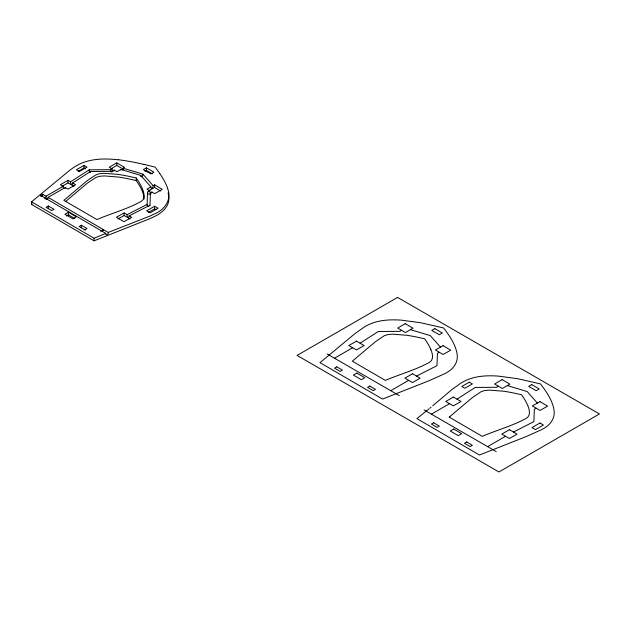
<?xml version="1.0" encoding="UTF-8"?>
<svg xmlns="http://www.w3.org/2000/svg" width="631" height="631" viewBox="0 0 631 631"><rect width="100%" height="100%" fill="white"/><g stroke="black" fill="none" stroke-linecap="round" stroke-linejoin="round"><path stroke-width="0.95" d="M148.632 206.597A1.601 1.183 38.7 0 1 147.126 204.452L147.536 192.1L149.815 190.807A1.585 0.907 60.4 0 0 149.989 192.274A1.585 0.907 60.4 0 0 151.117 193.346M144.065 199.12L143.773 195.673L142.432 191.445A116.27 67.131 0 0 0 139.041 184.859L136.264 180.561L136.264 177.974L128.842 176.325A116.27 67.131 0 0 0 117.469 174.306L103.571 173.328L99.091 173.801L95.581 175.024L86.897 180.9L63.873 200.35L96.906 219.58C111.561 213.207 127.336 209.176 141.297 201.305C145.603 198.67 144.057 192.621 142.432 188.85A116.27 67.131 0 0 0 139.041 182.272L136.264 177.974M103.011 230.118L102.608 231.049A1.577 0.805 -58 0 1 102.372 231.325M102.672 230.946L102.979 230.236A1.585 0.931 -59.4 0 0 102.987 229.384L48.098 197.385L65.238 187.486L68.022 189.095L75.649 184.694L72.66 182.966A1.585 0.915 60 0 1 71.626 184.189A1.585 0.915 60 0 1 70.601 181.783L68.022 180.292L60.395 184.694L63.179 186.303A1.585 0.915 60 0 0 64.015 188.574M432.716 405.82L451.867 389.579L461.245 382.899A55.441 32.007 0 0 1 462.673 382.078C471.515 377.062 481.879 375.619 491.904 375.816A66.287 38.27 0 0 1 498.348 376.108L517.751 378.71L540.515 383.932C546.044 391.188 551.518 398.958 553.647 407.981A69.229 39.966 0 0 1 554.121 411.16C554.988 418.164 550.429 424.529 544.6 427.944A50.646 29.239 0 0 1 542.171 429.411L526.144 436.605M65.829 201.328L87.283 183.187L95.888 177.469L99.359 176.333L104.194 175.907L118.399 177.043A118.888 68.637 0 0 1 128.842 178.92L136.264 180.561M431.068 407.192L429.829 408.225M449.753 416.705L472.248 397.68L481.09 391.725L484.576 390.55L489.222 390.1L503.751 391.236A118.888 68.637 0 0 1 514.186 393.113L521.616 394.754L524.408 399.052A116.27 67.131 0 0 1 527.8 405.63C529.519 409.551 530.939 415.861 526.254 418.353C512.325 425.957 496.794 430.097 482.258 436.36L449.225 417.138M449.722 416.728L449.327 417.052M428.993 408.912L416.902 418.605L479.45 455.014L525.536 436.841M168.666 195.933C170.465 205.556 162.341 213.057 154.311 216.559A95.194 54.96 0 0 1 149.058 219.012L94.098 240.821L31.55 204.412L31.55 201.825L69.765 170.267A95.194 54.96 0 0 1 74.048 167.254C86.952 158.484 103.358 158.097 118.32 159.809M31.55 204.412L32.205 203.9M70.601 181.783L89.2 169.826L110.662 169.676L112.081 168.856A1.585 0.915 60 0 0 113.209 171.316M72.66 182.966L90.509 171.498L111.884 171.348L114.14 170.047L116.98 171.687L120.892 169.423L140.76 175.402L150.935 186.918A1.609 0.939 -59.6 0 0 152.024 188.085A1.609 0.939 -59.6 0 0 153.096 185.695L154.595 184.836L162.27 189.339L154.666 193.662L151.85 192.005L150.423 192.818L149.981 205.209L129.134 215.849A1.585 0.907 60.4 0 1 128.109 217.064A1.585 0.907 60.4 0 1 127.091 214.65L124.126 212.915L116.435 217.277L123.999 221.718L131.69 217.348L129.134 215.849M360.08 343.209L378.308 331.504L399.723 331.346L401.561 330.289M456.978 399.155L475.206 387.442L496.621 387.292L498.458 386.235M40.558 196.217A1.585 0.915 -60 0 1 40.636 195.444L42.687 194.253L46.047 196.194L63.179 186.303M62.09 186.303L68.022 182.88L73.953 186.303M122.595 170.007A1.609 0.931 -60 0 0 123.029 168.201L124.52 167.333L116.782 162.861L109.242 167.215L112.081 168.856M110.914 168.84L116.782 165.456L123.747 169.471M48.319 206.006L46.071 207.299L51.734 210.565L53.982 209.271L48.319 206.006L48.319 208.593M68.393 212.253L64.914 214.256L72.88 218.854L76.359 216.851L68.393 212.253L68.393 214.84L74.766 218.515M146.4 167.838L143.371 169.589L150.88 173.927L153.909 172.176L146.4 167.838L146.4 170.433L152.245 173.809M66.31 216.047L68.393 214.84M144.885 171.309L146.4 170.433M154.603 206.227L146.637 210.825L150.115 212.836L158.081 208.238L154.603 206.227L154.603 208.822L148.23 212.497M334.493 358.219L352.658 347.728M390.739 390.692L408.667 380.335M431.391 414.165L449.556 403.674M487.637 446.63L505.573 436.281M84.018 165.393L76.446 169.692L79.451 171.458L87.023 167.152L84.018 165.393L84.018 167.98L85.524 168.863M78.126 171.324L84.018 167.98M84.735 229.802L86.991 228.517L81.375 225.22L79.12 226.505L85.39 230.165M150.935 186.918L146.991 189.158L149.815 190.807M148.687 190.791L154.595 187.431L160.739 191.035M118.147 218.902L124.126 215.502L130.01 218.957M439.279 352.248L437.433 353.297L436.991 365.664L416.563 376.092M536.184 408.194L534.331 409.243L533.889 421.603L513.46 432.03M127.091 214.65L147.102 204.436M31.55 201.825L94.098 238.234L105.803 233.407L40.636 195.444M103.011 229.471L108.216 232.429L149.058 216.425A95.194 54.96 0 0 0 154.319 213.98C164.383 210.21 172.295 199.262 167.57 188.48M428.938 380.777L445.273 373.465A50.646 29.239 0 0 0 447.702 371.998C453.523 368.583 458.098 362.218 457.223 355.214A69.229 39.966 0 0 0 456.741 352.035C454.62 343.012 449.138 335.25 443.617 327.986L420.853 322.772L401.45 320.162A66.287 38.27 0 0 0 395.006 319.87C384.981 319.68 374.617 321.116 365.775 326.132A55.441 32.007 0 0 0 364.339 326.961L354.764 333.799L320.004 362.659L382.552 399.068L428.331 381.021M46.315 199.183L47.988 198.544L48.098 197.385M144.026 164.375L155.163 167.152L159.88 173.604M123.045 168.185L142.921 174.156L153.112 185.68M410.418 329.642L430.287 335.613L440.477 347.137M507.316 385.588L527.193 391.559L537.375 403.083M154.603 208.822L155.991 209.626M327.197 353.999L399.281 395.621M424.095 409.945L496.179 451.567M430.886 349.692C432.582 353.557 434.049 359.773 429.49 362.32C415.545 370.011 399.944 374.136 385.352 380.414L352.327 361.192L375.35 341.742L384.184 335.787L387.679 334.611L392.324 334.162L406.853 335.29A118.888 68.637 0 0 1 417.288 337.167L424.718 338.808L427.51 343.106A116.27 67.131 0 0 1 430.902 349.684M168.106 192.944L168.587 195.35M154.595 184.836L154.595 187.431M124.126 212.915L124.126 215.502M116.782 162.861L116.782 165.456M94.098 238.234L94.098 240.821M81.375 225.22L81.375 227.807M68.022 180.292L68.022 182.88M46.047 196.194L46.047 199.112M108.216 232.429A1.57 1.049 -50.3 0 1 108.232 233.431A1.585 1.057 -50.3 0 1 106.544 234.811A1.585 1.057 -50.3 0 1 105.827 233.423M159.738 173.635A144.933 83.678 0 0 1 167.736 188.456M118.36 159.722A144.933 83.678 0 0 1 143.963 164.454M114.14 170.047A1.585 0.915 60 0 1 114.219 170.82M120.852 170.165A1.609 0.931 -60 0 1 120.907 169.423M111.048 171.861A1.601 0.505 76.3 0 1 110.701 169.763M111.876 171.34A1.601 0.505 76.3 0 1 111.9 172.105M65.238 187.486A1.585 0.915 60 0 1 65.293 188.361M42.687 194.253A1.585 0.915 -60 0 1 41.851 196.533M102.608 231.049A1.585 0.931 -59.4 0 1 101.914 231.711M100.786 231.261A1.585 0.931 -59.4 0 1 100.873 230.481M44.943 198.797A1.585 0.923 -59.8 0 1 45.014 197.968M151.85 192.005A1.585 0.907 60.4 0 1 151.929 192.778M89.894 172.476A1.601 0.536 75.3 0 1 89.247 169.928M90.501 171.49A1.601 0.536 75.3 0 1 90.517 172.247M142.874 174.203A1.593 0.923 -59.8 0 1 142.456 175.986A1.593 0.923 -59.8 0 1 141.06 176.664M140.713 176.167A1.593 0.923 -59.8 0 1 140.768 175.394M149.87 205.217A1.601 1.183 38.7 0 1 149.91 205.943M150.328 192.826A1.601 1.199 36.7 0 1 148.924 194.214A1.601 1.199 36.7 0 1 147.559 192.116M397.577 297.406L297.091 355.427L498.963 471.98L599.45 413.96L397.577 297.406M356.468 341.126L348.84 345.528L356.468 349.937L364.095 345.528L356.468 341.126M405.236 323.703L397.688 328.057L405.433 332.521L412.974 328.167L405.236 323.703M336.765 366.84L334.525 368.133L340.188 371.407L342.428 370.105L336.765 366.84M356.846 373.087L353.368 375.098L361.326 379.688L364.805 377.685L356.846 373.087M434.846 328.68L431.817 330.423L439.334 334.761L442.363 333.018L434.846 328.68M453.366 397.073L445.746 401.474L453.366 405.875L460.993 401.474L453.366 397.073M502.134 379.641L494.594 383.995L502.331 388.467L509.872 384.113L502.134 379.641M433.671 422.786L431.423 424.079L437.086 427.345L439.326 426.051L433.671 422.786M453.744 429.033L450.266 431.036L458.232 435.635L461.703 433.631L453.744 429.033M531.744 384.626L528.715 386.369L536.232 390.707L539.26 388.964L531.744 384.626M539.947 423.015L531.988 427.605L535.467 429.616L543.425 425.018L539.947 423.015M369.829 386.054L367.565 387.339L373.181 390.636L375.445 389.351L369.829 386.054M443.049 345.678L435.445 349.992L443.12 354.496L450.723 350.181L443.049 345.678M412.579 373.749L404.889 378.119L412.453 382.56L420.143 378.19L412.579 373.749M469.369 382.173L461.789 386.472L464.795 388.239L472.374 383.932L469.369 382.173M466.727 442L464.463 443.285L470.079 446.582L472.343 445.297L466.727 442M539.947 401.616L532.343 405.938L540.018 410.442L547.621 406.127L539.947 401.616M509.477 429.695L501.787 434.065L509.351 438.498L517.041 434.136L509.477 429.695"/></g></svg>
